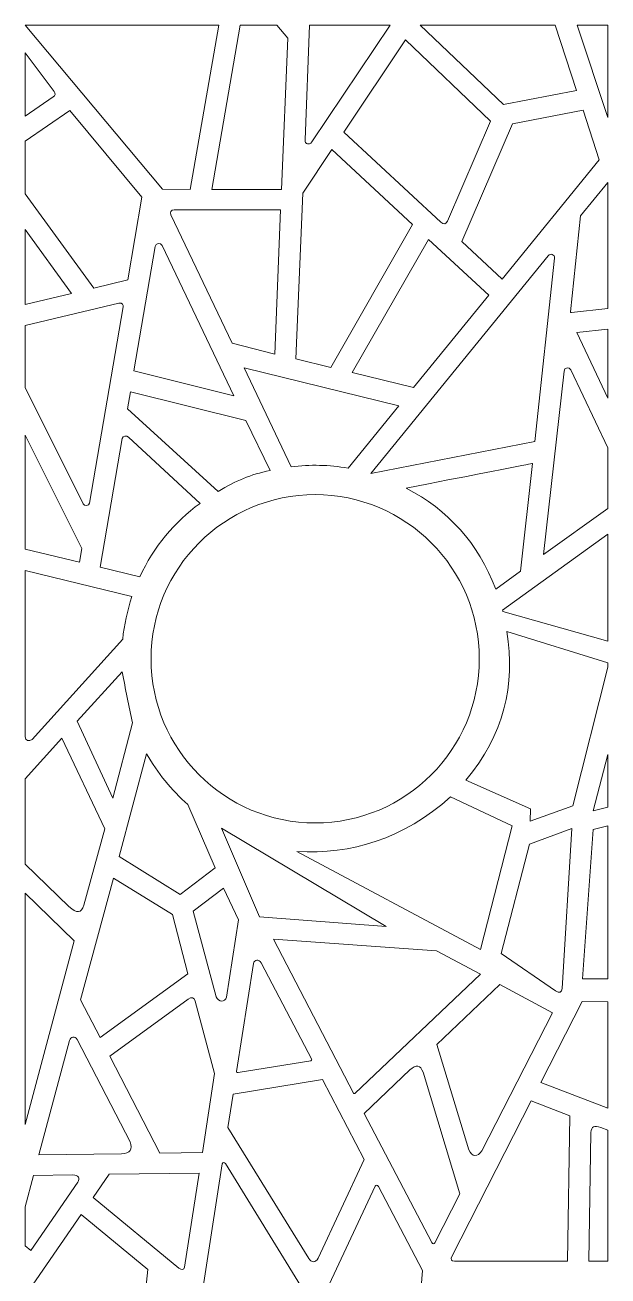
# Model space of a CAD drawing. Header units: centimetres. Extents: x -58 to 58, y -104 to 104.
# Drawn here: x -58.1 to -8.4, y -2.2 to 104.5 of the extents above; entities that cross this region are included whole.
import ezdxf

# ---------------------------------------------------------------- set-up
doc = ezdxf.new("R2010")
doc.units = ezdxf.units.CM
doc.header["$MEASUREMENT"] = 0
doc.layers.add('layer 1', color=7, linetype='Continuous')

msp = doc.modelspace()

# ---------------------------------------------------------------- linework, layer by layer
at = {"layer": 'layer 1', "color": 114, "lineweight": 9}
for points, knots in [([(-44.05049, 90.45933), (-44.05049, 90.45933), (-46.38602, 90.46411), (-46.38602, 90.46411), (-46.38602, 90.46411), (-46.38602, 90.46411), (-58.12154, 104.47479), (-58.12154, 104.47479), (-58.12154, 104.47479), (-58.12154, 104.47479), (-41.58466, 104.47477), (-41.58466, 104.47477), (-41.58466, 104.47477), (-41.58466, 104.47477), (-44.05049, 90.45933), (-44.05049, 90.45933)], [0, 0, 0, 0, 0.2, 0.2, 0.2, 0.2, 0.4, 0.4, 0.4, 0.4, 0.6, 0.6, 0.6, 0.6, 1, 1, 1, 1]), ([(-36.63494, 104.47476), (-36.63494, 104.47476), (-36.63494, 104.47476), (-39.78114, 104.47477), (-39.78114, 104.47477), (-39.78114, 104.47477), (-42.20226, 90.45555), (-42.20226, 90.45555), (-42.20226, 90.45555), (-42.20226, 90.45555), (-36.24875, 90.44341), (-36.24875, 90.44341), (-36.24875, 90.44341), (-36.24875, 90.44341), (-35.72053, 103.3637), (-35.72053, 103.3637), (-35.72053, 103.3637), (-35.72053, 103.3637), (-36.63494, 104.47476), (-36.63494, 104.47476)], [0, 0, 0, 0, 0.166666667, 0.166666667, 0.166666667, 0.166666667, 0.333333333, 0.333333333, 0.333333333, 0.333333333, 0.5, 0.5, 0.5, 0.5, 0.666666667, 0.666666667, 0.666666667, 0.666666667, 1, 1, 1, 1]), ([(-26.9688, 104.47477), (-26.9688, 104.47477), (-27.38824, 104.47477), (-33.8535, 104.47477), (-33.8535, 104.47477), (-33.8535, 104.47477), (-34.24323, 94.68025), (-34.24323, 94.68025), (-34.24323, 94.68025), (-34.26671, 94.28893), (-33.8631, 94.21618), (-33.67471, 94.49774), (-33.67471, 94.49774), (-33.67471, 94.49774), (-26.9688, 104.47477), (-26.9688, 104.47477)], [0, 0, 0, 0, 0.2, 0.2, 0.2, 0.2, 0.4, 0.4, 0.4, 0.4, 0.6, 0.6, 0.6, 0.6, 1, 1, 1, 1]), ([(-12.92232, 104.47475), (-12.92232, 104.47475), (-12.9951, 104.47475), (-24.41985, 104.47476), (-24.41985, 104.47476), (-24.41985, 104.47476), (-17.32423, 97.69034), (-17.32423, 97.69034), (-17.32423, 97.69034), (-17.32423, 97.69034), (-11.08322, 98.88527), (-11.08322, 98.88527), (-11.08322, 98.88527), (-11.08322, 98.88527), (-12.92232, 104.47475), (-12.92232, 104.47475)], [0, 0, 0, 0, 0.2, 0.2, 0.2, 0.2, 0.4, 0.4, 0.4, 0.4, 0.6, 0.6, 0.6, 0.6, 1, 1, 1, 1]), ([(-8.42154, 104.47477), (-8.42154, 104.47477), (-8.42153, 96.5998), (-8.42153, 96.5998), (-8.42153, 96.5998), (-8.42153, 96.5998), (-11.0186, 104.47475), (-11.0186, 104.47475), (-11.0186, 104.47475), (-8.42154, 104.47477), (-8.42154, 104.47477), (-8.42154, 104.47477)], [0, 0, 0, 0, 0.25, 0.25, 0.25, 0.25, 0.5, 0.5, 0.5, 0.5, 1, 1, 1, 1]), ([(-22.66961, 87.6654), (-22.66961, 87.6654), (-30.9404, 95.34467), (-30.9404, 95.34467), (-30.9404, 95.34467), (-30.9404, 95.34467), (-25.67244, 103.20541), (-25.67244, 103.20541), (-25.67244, 103.20541), (-25.67244, 103.20541), (-18.42591, 96.27661), (-18.42591, 96.27661), (-18.42591, 96.27661), (-18.42591, 96.27661), (-22.09764, 87.75467), (-22.09764, 87.75467), (-22.09764, 87.75467), (-22.2164, 87.48649), (-22.40704, 87.45673), (-22.66961, 87.6654)], [0, 0, 0, 0, 0.166666667, 0.166666667, 0.166666667, 0.166666667, 0.333333333, 0.333333333, 0.333333333, 0.333333333, 0.5, 0.5, 0.5, 0.5, 0.666666667, 0.666666667, 0.666666667, 0.666666667, 1, 1, 1, 1]), ([(-58.10443, 102.10529), (-58.10443, 102.10529), (-55.63584, 98.79987), (-55.63584, 98.79987), (-55.63584, 98.79987), (-55.50732, 98.6643), (-55.54195, 98.44453), (-55.70983, 98.35223), (-55.70983, 98.35223), (-55.70983, 98.35223), (-58.12154, 96.70799), (-58.12154, 96.70799), (-58.12154, 96.70799), (-58.12154, 96.70799), (-58.10443, 102.10529), (-58.10443, 102.10529)], [0, 0, 0, 0, 0.2, 0.2, 0.2, 0.2, 0.4, 0.4, 0.4, 0.4, 0.6, 0.6, 0.6, 0.6, 1, 1, 1, 1]), ([(-58.12155, 94.5652), (-58.12155, 94.5652), (-54.28927, 97.17792), (-54.28927, 97.17792), (-54.28927, 97.17792), (-54.28927, 97.17792), (-48.15184, 89.78532), (-48.15184, 89.78532), (-48.15184, 89.78532), (-48.15184, 89.78532), (-49.35918, 82.72801), (-49.35918, 82.72801), (-49.35918, 82.72801), (-49.35918, 82.72801), (-52.25337, 82.03744), (-52.25337, 82.03744), (-52.25337, 82.03744), (-52.25337, 82.03744), (-58.12154, 90.08396), (-58.12154, 90.08396), (-58.12154, 90.08396), (-58.12154, 90.08396), (-58.12155, 94.5652), (-58.12155, 94.5652)], [0, 0, 0, 0, 0.142857143, 0.142857143, 0.142857143, 0.142857143, 0.285714286, 0.285714286, 0.285714286, 0.285714286, 0.428571429, 0.428571429, 0.428571429, 0.428571429, 0.571428571, 0.571428571, 0.571428571, 0.571428571, 0.714285714, 0.714285714, 0.714285714, 0.714285714, 1, 1, 1, 1]), ([(-20.87935, 86.00318), (-20.87935, 86.00318), (-17.43961, 82.80946), (-17.43961, 82.80946), (-17.43961, 82.80946), (-17.43961, 82.80946), (-9.1451, 92.9878), (-9.1451, 92.9878), (-9.1451, 92.9878), (-9.1451, 92.9878), (-10.53305, 97.21115), (-10.53305, 97.21115), (-10.53305, 97.21115), (-10.53305, 97.21115), (-16.54638, 96.05983), (-16.54638, 96.05983), (-16.54638, 96.05983), (-16.54638, 96.05983), (-20.87935, 86.00318), (-20.87935, 86.00318)], [0, 0, 0, 0, 0.166666667, 0.166666667, 0.166666667, 0.166666667, 0.333333333, 0.333333333, 0.333333333, 0.333333333, 0.5, 0.5, 0.5, 0.5, 0.666666667, 0.666666667, 0.666666667, 0.666666667, 1, 1, 1, 1]), ([(-35.03569, 76.00502), (-35.03569, 76.00502), (-34.4364, 90.12802), (-34.4364, 90.12802), (-34.4364, 90.12802), (-34.4364, 90.12802), (-31.94494, 93.84576), (-31.94494, 93.84576), (-31.94494, 93.84576), (-31.94494, 93.84576), (-25.06299, 87.45597), (-25.06299, 87.45597), (-25.06299, 87.45597), (-25.06299, 87.45597), (-32.05015, 75.27428), (-32.05015, 75.27428), (-32.05015, 75.27428), (-32.05015, 75.27428), (-35.03569, 76.00502), (-35.03569, 76.00502)], [0, 0, 0, 0, 0.166666667, 0.166666667, 0.166666667, 0.166666667, 0.333333333, 0.333333333, 0.333333333, 0.333333333, 0.5, 0.5, 0.5, 0.5, 0.666666667, 0.666666667, 0.666666667, 0.666666667, 1, 1, 1, 1]), ([(-8.42154, 80.28815), (-8.42154, 80.28815), (-11.51906, 79.95581), (-11.51906, 79.95581), (-11.51906, 79.95581), (-11.59018, 79.95015), (-11.61167, 79.96726), (-11.60947, 80.02133), (-11.60947, 80.02133), (-11.60947, 80.02133), (-10.73887, 88.19384), (-10.73887, 88.19384), (-10.73887, 88.19384), (-10.73887, 88.19384), (-8.42153, 91.03749), (-8.42153, 91.03749), (-8.42153, 91.03749), (-8.42153, 91.03749), (-8.42154, 80.28815), (-8.42154, 80.28815)], [0, 0, 0, 0, 0.166666667, 0.166666667, 0.166666667, 0.166666667, 0.333333333, 0.333333333, 0.333333333, 0.333333333, 0.5, 0.5, 0.5, 0.5, 0.666666667, 0.666666667, 0.666666667, 0.666666667, 1, 1, 1, 1]), ([(-40.44358, 77.32865), (-40.44358, 77.32865), (-45.69143, 88.29765), (-45.69143, 88.29765), (-45.69143, 88.29765), (-45.78949, 88.48689), (-45.64412, 88.72245), (-45.41253, 88.71712), (-45.41253, 88.71712), (-45.41253, 88.71712), (-36.32277, 88.69865), (-36.32277, 88.69865), (-36.32277, 88.69865), (-36.32277, 88.69865), (-36.81985, 76.4093), (-36.81985, 76.4093), (-36.81985, 76.4093), (-36.81985, 76.4093), (-40.44358, 77.32865), (-40.44358, 77.32865)], [0, 0, 0, 0, 0.166666667, 0.166666667, 0.166666667, 0.166666667, 0.333333333, 0.333333333, 0.333333333, 0.333333333, 0.5, 0.5, 0.5, 0.5, 0.666666667, 0.666666667, 0.666666667, 0.666666667, 1, 1, 1, 1]), ([(-58.12154, 87.03422), (-58.12154, 87.03422), (-54.14782, 81.58542), (-54.14782, 81.58542), (-54.14782, 81.58542), (-54.14782, 81.58542), (-58.12154, 80.63726), (-58.12154, 80.63726), (-58.12154, 80.63726), (-58.12154, 80.63726), (-58.12154, 87.03422), (-58.12154, 87.03422)], [0, 0, 0, 0, 0.25, 0.25, 0.25, 0.25, 0.5, 0.5, 0.5, 0.5, 1, 1, 1, 1]), ([(-40.31017, 72.85503), (-40.31017, 72.85503), (-48.83739, 74.97326), (-48.83739, 74.97326), (-48.83739, 74.97326), (-48.83739, 74.97326), (-47.02346, 85.57618), (-47.02346, 85.57618), (-47.02346, 85.57618), (-47.00703, 85.88597), (-46.5565, 85.95094), (-46.43783, 85.67011), (-46.43783, 85.67011), (-46.43783, 85.67011), (-40.31017, 72.85503), (-40.31017, 72.85503)], [0, 0, 0, 0, 0.2, 0.2, 0.2, 0.2, 0.4, 0.4, 0.4, 0.4, 0.6, 0.6, 0.6, 0.6, 1, 1, 1, 1]), ([(-30.2323, 74.82934), (-30.2323, 74.82934), (-23.70568, 86.19568), (-23.70568, 86.19568), (-23.70568, 86.19568), (-23.70568, 86.19568), (-18.56774, 81.42512), (-18.56774, 81.42512), (-18.56774, 81.42512), (-18.56774, 81.42512), (-24.98942, 73.5461), (-24.98942, 73.5461), (-24.98942, 73.5461), (-24.98942, 73.5461), (-30.2323, 74.82934), (-30.2323, 74.82934)], [0, 0, 0, 0, 0.2, 0.2, 0.2, 0.2, 0.4, 0.4, 0.4, 0.4, 0.6, 0.6, 0.6, 0.6, 1, 1, 1, 1]), ([(-28.6305, 66.22202), (-28.6305, 66.22202), (-13.50964, 84.79386), (-13.50964, 84.79386), (-13.50964, 84.79386), (-13.33468, 85.04386), (-12.91371, 84.89384), (-12.95728, 84.58218), (-12.95728, 84.58218), (-12.95728, 84.58218), (-14.62903, 68.95294), (-14.62903, 68.95294), (-14.62903, 68.95294), (-14.62903, 68.95294), (-28.6305, 66.22202), (-28.6305, 66.22202)], [0, 0, 0, 0, 0.2, 0.2, 0.2, 0.2, 0.4, 0.4, 0.4, 0.4, 0.6, 0.6, 0.6, 0.6, 1, 1, 1, 1]), ([(-58.12154, 78.83826), (-58.12154, 78.83826), (-50.11054, 80.75037), (-50.11054, 80.75037), (-50.11054, 80.75037), (-49.78001, 80.80782), (-49.73263, 80.60136), (-49.7541, 80.42939), (-49.7541, 80.42939), (-49.7541, 80.42939), (-52.61468, 63.69904), (-52.61468, 63.69904), (-52.61468, 63.69904), (-52.69111, 63.44877), (-53.05233, 63.4183), (-53.17646, 63.64662), (-53.17646, 63.64662), (-53.17646, 63.64662), (-58.12154, 73.5556), (-58.12154, 73.5556), (-58.12154, 73.5556), (-58.12154, 73.5556), (-58.12154, 78.83826), (-58.12154, 78.83826)], [0, 0, 0, 0, 0.142857143, 0.142857143, 0.142857143, 0.142857143, 0.285714286, 0.285714286, 0.285714286, 0.285714286, 0.428571429, 0.428571429, 0.428571429, 0.428571429, 0.571428571, 0.571428571, 0.571428571, 0.571428571, 0.714285714, 0.714285714, 0.714285714, 0.714285714, 1, 1, 1, 1]), ([(-8.42153, 72.64796), (-8.42153, 72.64796), (-11.07193, 78.24804), (-11.07193, 78.24804), (-11.07193, 78.24804), (-11.07193, 78.24804), (-8.42154, 78.53241), (-8.42154, 78.53241), (-8.42154, 78.53241), (-8.42154, 78.53241), (-8.42153, 72.64796), (-8.42153, 72.64796)], [0, 0, 0, 0, 0.25, 0.25, 0.25, 0.25, 0.5, 0.5, 0.5, 0.5, 1, 1, 1, 1]), ([(-30.57558, 66.68414), (-30.57558, 66.68414), (-26.24616, 72.00084), (-26.24616, 72.00084), (-26.24616, 72.00084), (-26.24616, 72.00084), (-39.44367, 75.23106), (-39.44367, 75.23106), (-39.44367, 75.23106), (-39.44367, 75.23106), (-35.42234, 66.79522), (-35.42234, 66.79522), (-35.42234, 66.79522), (-33.82047, 67.00191), (-32.16663, 66.95625), (-30.57558, 66.68414)], [0, 0, 0, 0, 0.2, 0.2, 0.2, 0.2, 0.4, 0.4, 0.4, 0.4, 0.6, 0.6, 0.6, 0.6, 1, 1, 1, 1]), ([(-8.42153, 63.24918), (-8.42153, 63.24918), (-8.42154, 68.41706), (-8.42154, 68.41706), (-8.42154, 68.41706), (-8.42154, 68.41706), (-11.56393, 75.05661), (-11.56393, 75.05661), (-11.56393, 75.05661), (-11.68507, 75.33956), (-12.14088, 75.26775), (-12.14933, 74.95413), (-12.14933, 74.95413), (-12.14933, 74.95413), (-13.90324, 59.31715), (-13.90324, 59.31715), (-13.90324, 59.31715), (-13.90324, 59.31715), (-8.42153, 63.24918), (-8.42153, 63.24918)], [0, 0, 0, 0, 0.166666667, 0.166666667, 0.166666667, 0.166666667, 0.333333333, 0.333333333, 0.333333333, 0.333333333, 0.5, 0.5, 0.5, 0.5, 0.666666667, 0.666666667, 0.666666667, 0.666666667, 1, 1, 1, 1]), ([(-37.21287, 66.4786), (-37.21287, 66.4786), (-39.29114, 70.74749), (-39.29114, 70.74749), (-39.29114, 70.74749), (-39.29114, 70.74749), (-49.12016, 73.1891), (-49.12016, 73.1891), (-49.12016, 73.1891), (-49.12016, 73.1891), (-49.38186, 71.75136), (-49.38186, 71.75136), (-49.38186, 71.75136), (-49.38186, 71.75136), (-41.64962, 64.69913), (-41.64962, 64.69913), (-41.64962, 64.69913), (-40.10763, 65.61887), (-38.9241, 66.13131), (-37.21287, 66.4786)], [0, 0, 0, 0, 0.166666667, 0.166666667, 0.166666667, 0.166666667, 0.333333333, 0.333333333, 0.333333333, 0.333333333, 0.5, 0.5, 0.5, 0.5, 0.666666667, 0.666666667, 0.666666667, 0.666666667, 1, 1, 1, 1]), ([(-58.12154, 69.50208), (-58.12154, 69.50208), (-58.12154, 59.76339), (-58.12154, 59.76339), (-58.12154, 59.76339), (-58.12154, 59.76339), (-53.46617, 58.66542), (-53.46617, 58.66542), (-53.46617, 58.66542), (-53.46617, 58.66542), (-53.26522, 59.83393), (-53.26522, 59.83393), (-53.26522, 59.83393), (-53.26522, 59.83393), (-58.12154, 69.50208), (-58.12154, 69.50208)], [0, 0, 0, 0, 0.2, 0.2, 0.2, 0.2, 0.4, 0.4, 0.4, 0.4, 0.6, 0.6, 0.6, 0.6, 1, 1, 1, 1]), ([(-51.71381, 58.23651), (-51.71381, 58.23651), (-49.82292, 69.21271), (-49.82292, 69.21271), (-49.82292, 69.21271), (-49.75843, 69.42961), (-49.46341, 69.49025), (-49.30774, 69.3289), (-49.30774, 69.3289), (-49.30774, 69.3289), (-43.19854, 63.67907), (-43.19854, 63.67907), (-43.19854, 63.67907), (-45.38131, 62.04819), (-47.15405, 60.01901), (-48.32757, 57.4077), (-48.32757, 57.4077), (-48.32757, 57.4077), (-51.71381, 58.23651), (-51.71381, 58.23651)], [0, 0, 0, 0, 0.166666667, 0.166666667, 0.166666667, 0.166666667, 0.333333333, 0.333333333, 0.333333333, 0.333333333, 0.5, 0.5, 0.5, 0.5, 0.666666667, 0.666666667, 0.666666667, 0.666666667, 1, 1, 1, 1]), ([(-25.60375, 64.97871), (-14.8402, 67.07807), (-14.8402, 67.07807), (-14.8402, 67.07807), (-14.8402, 67.07807), (-14.8402, 67.07807), (-15.8748, 57.89246), (-15.8748, 57.89246), (-15.8748, 57.89246), (-15.8748, 57.89246), (-17.98155, 56.37009), (-17.98155, 56.37009), (-17.98155, 56.37009), (-19.45934, 60.29925), (-22.06449, 63.10457), (-25.60375, 64.97871)], [0, 0, 0, 0, 0.2, 0.2, 0.2, 0.2, 0.4, 0.4, 0.4, 0.4, 0.6, 0.6, 0.6, 0.6, 1, 1, 1, 1]), ([(-47.37605, 50.42092), (-47.37605, 58.15161), (-41.10673, 64.42092), (-33.37605, 64.42092), (-33.37605, 64.42092), (-25.64537, 64.42092), (-19.37605, 58.15161), (-19.37605, 50.42092), (-19.37605, 50.42092), (-19.37605, 42.69024), (-25.64537, 36.42092), (-33.37605, 36.42092), (-33.37605, 36.42092), (-41.10673, 36.42092), (-47.37605, 42.69024), (-47.37605, 50.42092)], [0, 0, 0, 0, 0.2, 0.2, 0.2, 0.2, 0.4, 0.4, 0.4, 0.4, 0.6, 0.6, 0.6, 0.6, 1, 1, 1, 1]), ([(-8.42153, 51.91911), (-8.42153, 51.91911), (-17.36982, 54.44236), (-17.36982, 54.44236), (-17.36982, 54.44236), (-17.38035, 54.48439), (-17.39104, 54.52637), (-17.40189, 54.56827), (-17.40189, 54.56827), (-17.40189, 54.56827), (-8.42153, 61.06104), (-8.42153, 61.06104), (-8.42153, 61.06104), (-8.42153, 61.06104), (-8.42153, 51.91911), (-8.42153, 51.91911)], [0, 0, 0, 0, 0.2, 0.2, 0.2, 0.2, 0.4, 0.4, 0.4, 0.4, 0.6, 0.6, 0.6, 0.6, 1, 1, 1, 1]), ([(-49.79342, 52.08217), (-49.67205, 53.32102), (-49.39696, 54.53162), (-49.00607, 55.7209), (-49.00607, 55.7209), (-49.00607, 55.7209), (-58.11682, 57.93913), (-58.11682, 57.93913), (-58.11682, 57.93913), (-58.11682, 57.93913), (-58.12154, 43.75551), (-58.12154, 43.75551), (-58.12154, 43.75551), (-58.09667, 43.4524), (-57.75863, 43.32249), (-57.5123, 43.54142), (-57.5123, 43.54142), (-57.5123, 43.54142), (-49.79342, 52.08217), (-49.79342, 52.08217)], [0, 0, 0, 0, 0.166666667, 0.166666667, 0.166666667, 0.166666667, 0.333333333, 0.333333333, 0.333333333, 0.333333333, 0.5, 0.5, 0.5, 0.5, 0.666666667, 0.666666667, 0.666666667, 0.666666667, 1, 1, 1, 1]), ([(-17.03805, 52.74158), (-16.29237, 48.18176), (-17.2694, 43.92258), (-20.53299, 40.06242), (-20.53299, 40.06242), (-20.53299, 40.06242), (-15.01206, 37.62274), (-15.01206, 37.62274), (-15.01206, 37.62274), (-15.01206, 37.62274), (-15.03282, 36.58546), (-15.03282, 36.58546), (-15.03282, 36.58546), (-15.03282, 36.58546), (-11.40042, 37.88374), (-11.40042, 37.88374), (-11.40042, 37.88374), (-11.40042, 37.88374), (-8.42154, 49.70262), (-8.42154, 49.70262), (-8.42154, 49.70262), (-8.42154, 49.70262), (-8.42152, 50.07822), (-8.42152, 50.07822), (-8.42152, 50.07822), (-8.42152, 50.07822), (-17.03805, 52.74158), (-17.03805, 52.74158)], [0, 0, 0, 0, 0.125, 0.125, 0.125, 0.125, 0.25, 0.25, 0.25, 0.25, 0.375, 0.375, 0.375, 0.375, 0.5, 0.5, 0.5, 0.5, 0.625, 0.625, 0.625, 0.625, 0.75, 0.75, 0.75, 0.75, 1, 1, 1, 1]), ([(-49.83843, 49.29808), (-49.83843, 49.29808), (-53.68217, 45.09522), (-53.68217, 45.09522), (-53.68217, 45.09522), (-53.68217, 45.09522), (-50.62926, 38.53515), (-50.62926, 38.53515), (-50.62926, 38.53515), (-50.62926, 38.53515), (-48.94555, 44.94575), (-48.94555, 44.94575), (-48.94555, 44.94575), (-49.27022, 46.4068), (-49.5448, 47.82988), (-49.83843, 49.29808)], [0, 0, 0, 0, 0.2, 0.2, 0.2, 0.2, 0.4, 0.4, 0.4, 0.4, 0.6, 0.6, 0.6, 0.6, 1, 1, 1, 1]), ([(-58.12154, 40.18311), (-58.12154, 40.18311), (-58.12154, 32.91303), (-58.12154, 32.91303), (-58.12154, 32.91303), (-58.12154, 32.91303), (-54.37292, 29.28534), (-54.37292, 29.28534), (-54.37292, 29.28534), (-53.72802, 28.66803), (-53.30447, 28.71058), (-53.1023, 29.41304), (-53.1023, 29.41304), (-53.1023, 29.41304), (-51.31892, 35.90933), (-51.31892, 35.90933), (-51.31892, 35.90933), (-51.31892, 35.90933), (-54.98272, 43.65621), (-54.98272, 43.65621), (-54.98272, 43.65621), (-54.98272, 43.65621), (-58.12154, 40.18311), (-58.12154, 40.18311)], [0, 0, 0, 0, 0.142857143, 0.142857143, 0.142857143, 0.142857143, 0.285714286, 0.285714286, 0.285714286, 0.285714286, 0.428571429, 0.428571429, 0.428571429, 0.428571429, 0.571428571, 0.571428571, 0.571428571, 0.571428571, 0.714285714, 0.714285714, 0.714285714, 0.714285714, 1, 1, 1, 1]), ([(-47.75027, 42.31491), (-47.75027, 42.31491), (-50.10434, 33.54481), (-50.10434, 33.54481), (-50.10434, 33.54481), (-50.10434, 33.54481), (-44.8843, 30.31419), (-44.8843, 30.31419), (-44.8843, 30.31419), (-44.8843, 30.31419), (-41.89157, 32.59092), (-41.89157, 32.59092), (-41.89157, 32.59092), (-41.89157, 32.59092), (-44.22268, 37.98785), (-44.22268, 37.98785), (-44.22268, 37.98785), (-45.62909, 39.21587), (-46.82534, 40.6786), (-47.75027, 42.31491)], [0, 0, 0, 0, 0.166666667, 0.166666667, 0.166666667, 0.166666667, 0.333333333, 0.333333333, 0.333333333, 0.333333333, 0.5, 0.5, 0.5, 0.5, 0.666666667, 0.666666667, 0.666666667, 0.666666667, 1, 1, 1, 1]), ([(-8.40442, 37.77124), (-8.40442, 37.77124), (-9.66736, 37.45802), (-9.66736, 37.45802), (-9.66736, 37.45802), (-9.66736, 37.45802), (-8.42154, 42.25759), (-8.42154, 42.25759), (-8.42154, 42.25759), (-8.42154, 42.25759), (-8.40442, 37.77124), (-8.40442, 37.77124)], [0, 0, 0, 0, 0.25, 0.25, 0.25, 0.25, 0.5, 0.5, 0.5, 0.5, 1, 1, 1, 1]), ([(-21.82092, 38.64374), (-21.82092, 38.64374), (-16.56357, 36.16085), (-16.56357, 36.16085), (-16.56357, 36.16085), (-16.56357, 36.16085), (-19.27257, 25.62077), (-19.27257, 25.62077), (-19.27257, 25.62077), (-19.27257, 25.62077), (-34.93095, 33.99326), (-34.93095, 33.99326), (-34.93095, 33.99326), (-30.29355, 33.71606), (-25.88789, 35.02257), (-21.82092, 38.64374)], [0, 0, 0, 0, 0.2, 0.2, 0.2, 0.2, 0.4, 0.4, 0.4, 0.4, 0.6, 0.6, 0.6, 0.6, 1, 1, 1, 1]), ([(-41.37167, 35.98487), (-41.37167, 35.98487), (-38.11463, 28.40164), (-38.11463, 28.40164), (-38.11463, 28.40164), (-38.11463, 28.40164), (-27.33352, 27.58744), (-27.33352, 27.58744), (-27.33352, 27.58744), (-27.33352, 27.58744), (-41.37167, 35.98487), (-41.37167, 35.98487)], [0, 0, 0, 0, 0.25, 0.25, 0.25, 0.25, 0.5, 0.5, 0.5, 0.5, 1, 1, 1, 1]), ([(-11.48007, 35.94398), (-11.48007, 35.94398), (-12.30493, 22.28895), (-12.30493, 22.28895), (-12.30493, 22.28895), (-12.34086, 21.97153), (-12.5373, 21.90417), (-12.89424, 22.08684), (-12.89424, 22.08684), (-12.89424, 22.08684), (-17.50152, 25.28257), (-17.50152, 25.28257), (-17.50152, 25.28257), (-17.50152, 25.28257), (-15.10331, 34.61352), (-15.10331, 34.61352), (-15.10331, 34.61352), (-15.10331, 34.61352), (-11.48007, 35.94398), (-11.48007, 35.94398)], [0, 0, 0, 0, 0.166666667, 0.166666667, 0.166666667, 0.166666667, 0.333333333, 0.333333333, 0.333333333, 0.333333333, 0.5, 0.5, 0.5, 0.5, 0.666666667, 0.666666667, 0.666666667, 0.666666667, 1, 1, 1, 1]), ([(-8.42154, 23.12965), (-8.42154, 23.12965), (-10.56791, 23.12261), (-10.56791, 23.12261), (-10.56791, 23.12261), (-10.56791, 23.12261), (-9.67261, 35.86762), (-9.67261, 35.86762), (-9.67261, 35.86762), (-9.67261, 35.86762), (-8.42154, 36.17544), (-8.42154, 36.17544), (-8.42154, 36.17544), (-8.42154, 36.17544), (-8.42154, 23.12965), (-8.42154, 23.12965)], [0, 0, 0, 0, 0.2, 0.2, 0.2, 0.2, 0.4, 0.4, 0.4, 0.4, 0.6, 0.6, 0.6, 0.6, 1, 1, 1, 1]), ([(-45.54485, 28.62318), (-45.54485, 28.62318), (-44.22215, 23.55512), (-44.22215, 23.55512), (-44.22215, 23.55512), (-44.22215, 23.55512), (-51.71874, 18.11425), (-51.71874, 18.11425), (-51.71874, 18.11425), (-51.71874, 18.11425), (-53.38336, 21.3438), (-53.38336, 21.3438), (-53.38336, 21.3438), (-53.38336, 21.3438), (-50.56204, 31.71299), (-50.56204, 31.71299), (-50.56204, 31.71299), (-50.56204, 31.71299), (-45.54485, 28.62318), (-45.54485, 28.62318)], [0, 0, 0, 0, 0.166666667, 0.166666667, 0.166666667, 0.166666667, 0.333333333, 0.333333333, 0.333333333, 0.333333333, 0.5, 0.5, 0.5, 0.5, 0.666666667, 0.666666667, 0.666666667, 0.666666667, 1, 1, 1, 1]), ([(-58.12154, 30.43095), (-58.12154, 30.43095), (-53.91991, 26.36488), (-53.91991, 26.36488), (-53.91991, 26.36488), (-53.91991, 26.36488), (-58.12155, 10.69946), (-58.12155, 10.69946), (-58.12155, 10.69946), (-58.12155, 10.69946), (-58.12154, 30.43095), (-58.12154, 30.43095)], [0, 0, 0, 0, 0.25, 0.25, 0.25, 0.25, 0.5, 0.5, 0.5, 0.5, 1, 1, 1, 1]), ([(-41.20164, 30.85253), (-41.20164, 30.85253), (-39.90755, 28.16463), (-39.90755, 28.16463), (-39.90755, 28.16463), (-39.90755, 28.16463), (-40.93537, 21.56084), (-40.93537, 21.56084), (-40.93537, 21.56084), (-41.06416, 21.09645), (-41.62378, 21.13173), (-41.81304, 21.58151), (-41.81304, 21.58151), (-41.81304, 21.58151), (-43.79413, 28.88226), (-43.79413, 28.88226), (-43.79413, 28.88226), (-43.79413, 28.88226), (-41.20164, 30.85253), (-41.20164, 30.85253)], [0, 0, 0, 0, 0.166666667, 0.166666667, 0.166666667, 0.166666667, 0.333333333, 0.333333333, 0.333333333, 0.333333333, 0.5, 0.5, 0.5, 0.5, 0.666666667, 0.666666667, 0.666666667, 0.666666667, 1, 1, 1, 1]), ([(-23.02712, 25.50565), (-23.02712, 25.50565), (-19.26539, 23.53084), (-19.26539, 23.53084), (-19.26539, 23.53084), (-19.26539, 23.53084), (-30.0046, 13.35333), (-30.0046, 13.35333), (-30.0046, 13.35333), (-30.04949, 13.32607), (-30.08544, 13.33097), (-30.11245, 13.36804), (-30.11245, 13.36804), (-30.11245, 13.36804), (-36.94132, 26.50823), (-36.94132, 26.50823), (-36.94132, 26.50823), (-36.94132, 26.50823), (-23.02712, 25.50565), (-23.02712, 25.50565)], [0, 0, 0, 0, 0.166666667, 0.166666667, 0.166666667, 0.166666667, 0.333333333, 0.333333333, 0.333333333, 0.333333333, 0.5, 0.5, 0.5, 0.5, 0.666666667, 0.666666667, 0.666666667, 0.666666667, 1, 1, 1, 1]), ([(-38.64454, 24.42974), (-38.64454, 24.42974), (-40.07682, 15.22713), (-40.07682, 15.22713), (-40.07682, 15.22713), (-40.08173, 15.14384), (-40.0349, 15.10988), (-39.93631, 15.1253), (-39.93631, 15.1253), (-39.93631, 15.1253), (-33.74367, 16.1352), (-33.74367, 16.1352), (-33.74367, 16.1352), (-33.68304, 16.1553), (-33.65631, 16.19359), (-33.66346, 16.25009), (-33.66346, 16.25009), (-33.66346, 16.25009), (-37.98584, 24.49769), (-37.98584, 24.49769), (-37.98584, 24.49769), (-38.19695, 24.81438), (-38.54919, 24.77359), (-38.64454, 24.42974)], [0, 0, 0, 0, 0.142857143, 0.142857143, 0.142857143, 0.142857143, 0.285714286, 0.285714286, 0.285714286, 0.285714286, 0.428571429, 0.428571429, 0.428571429, 0.428571429, 0.571428571, 0.571428571, 0.571428571, 0.571428571, 0.714285714, 0.714285714, 0.714285714, 0.714285714, 1, 1, 1, 1]), ([(-20.2695, 8.54527), (-20.2695, 8.54527), (-23.00202, 17.53349), (-23.00202, 17.53349), (-23.00202, 17.53349), (-23.00202, 17.53349), (-17.6159, 22.6379), (-17.6159, 22.6379), (-17.6159, 22.6379), (-17.6159, 22.6379), (-13.13785, 20.21375), (-13.13785, 20.21375), (-13.13785, 20.21375), (-13.13785, 20.21375), (-19.15604, 8.44975), (-19.15604, 8.44975), (-19.15604, 8.44975), (-19.50716, 7.90907), (-20.03428, 7.91607), (-20.2695, 8.54527)], [0, 0, 0, 0, 0.166666667, 0.166666667, 0.166666667, 0.166666667, 0.333333333, 0.333333333, 0.333333333, 0.333333333, 0.5, 0.5, 0.5, 0.5, 0.666666667, 0.666666667, 0.666666667, 0.666666667, 1, 1, 1, 1]), ([(-44.2025, 21.37911), (-44.2025, 21.37911), (-50.89717, 16.5203), (-50.89717, 16.5203), (-50.89717, 16.5203), (-50.89717, 16.5203), (-46.63629, 8.25373), (-46.63629, 8.25373), (-46.63629, 8.25373), (-46.63629, 8.25373), (-42.99879, 8.30292), (-42.99879, 8.30292), (-42.99879, 8.30292), (-42.99879, 8.30292), (-41.95025, 15.04008), (-41.95025, 15.04008), (-41.95025, 15.04008), (-41.95025, 15.04008), (-43.59938, 21.22091), (-43.59938, 21.22091), (-43.59938, 21.22091), (-43.68346, 21.55063), (-43.91983, 21.59964), (-44.2025, 21.37911)], [0, 0, 0, 0, 0.142857143, 0.142857143, 0.142857143, 0.142857143, 0.285714286, 0.285714286, 0.285714286, 0.285714286, 0.428571429, 0.428571429, 0.428571429, 0.428571429, 0.571428571, 0.571428571, 0.571428571, 0.571428571, 0.714285714, 0.714285714, 0.714285714, 0.714285714, 1, 1, 1, 1]), ([(-8.42153, 12.09437), (-8.42153, 12.09437), (-14.14274, 14.27756), (-14.14274, 14.27756), (-14.14274, 14.27756), (-14.14274, 14.27756), (-10.61404, 21.17794), (-10.61404, 21.17794), (-10.61404, 21.17794), (-10.61404, 21.17794), (-8.42154, 21.15416), (-8.42154, 21.15416), (-8.42154, 21.15416), (-8.42154, 21.15416), (-8.42153, 12.09437), (-8.42153, 12.09437)], [0, 0, 0, 0, 0.2, 0.2, 0.2, 0.2, 0.4, 0.4, 0.4, 0.4, 0.6, 0.6, 0.6, 0.6, 1, 1, 1, 1]), ([(-49.1673, 9.21835), (-48.89548, 8.56019), (-49.15765, 8.22392), (-49.90176, 8.20958), (-49.90176, 8.20958), (-49.90176, 8.20958), (-56.93159, 8.11452), (-56.93159, 8.11452), (-56.93159, 8.11452), (-56.93159, 8.11452), (-54.32014, 17.85103), (-54.32014, 17.85103), (-54.32014, 17.85103), (-54.20764, 18.21135), (-53.87928, 18.25508), (-53.66982, 17.9538), (-53.66982, 17.9538), (-53.66982, 17.9538), (-49.1673, 9.21835), (-49.1673, 9.21835)], [0, 0, 0, 0, 0.166666667, 0.166666667, 0.166666667, 0.166666667, 0.333333333, 0.333333333, 0.333333333, 0.333333333, 0.5, 0.5, 0.5, 0.5, 0.666666667, 0.666666667, 0.666666667, 0.666666667, 1, 1, 1, 1]), ([(-24.17713, 15.15095), (-24.17713, 15.15095), (-21.02583, 4.7888), (-21.02583, 4.7888), (-21.02583, 4.7888), (-21.02583, 4.7888), (-23.1596, 0.61627), (-23.1596, 0.61627), (-23.1596, 0.61627), (-23.25902, 0.47355), (-23.35248, 0.48019), (-23.43999, 0.63616), (-23.43999, 0.63616), (-23.43999, 0.63616), (-29.21143, 11.64883), (-29.21143, 11.64883), (-29.21143, 11.64883), (-29.21143, 11.64883), (-25.30336, 15.3525), (-25.30336, 15.3525), (-25.30336, 15.3525), (-24.7717, 15.85776), (-24.3963, 15.79057), (-24.17713, 15.15095)], [0, 0, 0, 0, 0.142857143, 0.142857143, 0.142857143, 0.142857143, 0.285714286, 0.285714286, 0.285714286, 0.285714286, 0.428571429, 0.428571429, 0.428571429, 0.428571429, 0.571428571, 0.571428571, 0.571428571, 0.571428571, 0.714285714, 0.714285714, 0.714285714, 0.714285714, 1, 1, 1, 1]), ([(-33.92185, -0.73442), (-33.92185, -0.73442), (-40.8195, 10.45533), (-40.8195, 10.45533), (-40.8195, 10.45533), (-40.8195, 10.45533), (-40.37938, 13.28307), (-40.37938, 13.28307), (-40.37938, 13.28307), (-40.37938, 13.28307), (-32.75969, 14.52563), (-32.75969, 14.52563), (-32.75969, 14.52563), (-32.75969, 14.52563), (-29.18615, 7.70689), (-29.18615, 7.70689), (-29.18615, 7.70689), (-29.18615, 7.70689), (-33.12377, -0.70076), (-33.12377, -0.70076), (-33.12377, -0.70076), (-33.33975, -1.13111), (-33.69995, -1.07395), (-33.92185, -0.73442)], [0, 0, 0, 0, 0.142857143, 0.142857143, 0.142857143, 0.142857143, 0.285714286, 0.285714286, 0.285714286, 0.285714286, 0.428571429, 0.428571429, 0.428571429, 0.428571429, 0.571428571, 0.571428571, 0.571428571, 0.571428571, 0.714285714, 0.714285714, 0.714285714, 0.714285714, 1, 1, 1, 1]), ([(-21.70547, -0.51136), (-21.70547, -0.51136), (-14.94654, 12.70573), (-14.94654, 12.70573), (-14.94654, 12.70573), (-14.94654, 12.70573), (-11.65835, 11.45095), (-11.65835, 11.45095), (-11.65835, 11.45095), (-11.65835, 11.45095), (-11.85447, -0.96754), (-11.85447, -0.96754), (-11.85447, -0.96754), (-11.85447, -0.96754), (-21.4796, -0.96754), (-21.4796, -0.96754), (-21.4796, -0.96754), (-21.77718, -0.97289), (-21.85245, -0.82082), (-21.70547, -0.51136)], [0, 0, 0, 0, 0.166666667, 0.166666667, 0.166666667, 0.166666667, 0.333333333, 0.333333333, 0.333333333, 0.333333333, 0.5, 0.5, 0.5, 0.5, 0.666666667, 0.666666667, 0.666666667, 0.666666667, 1, 1, 1, 1]), ([(-8.42152, -0.96754), (-8.42152, -0.96754), (-10.03015, -0.96754), (-10.03015, -0.96754), (-10.03015, -0.96754), (-10.03015, -0.96754), (-9.8567, 10.01663), (-9.8567, 10.01663), (-9.8567, 10.01663), (-9.83446, 10.52062), (-9.55425, 10.66262), (-9.0161, 10.44265), (-9.0161, 10.44265), (-9.0161, 10.44265), (-8.42152, 10.21577), (-8.42152, 10.21577), (-8.42152, 10.21577), (-8.42152, 10.21577), (-8.42152, -0.96754), (-8.42152, -0.96754)], [0, 0, 0, 0, 0.166666667, 0.166666667, 0.166666667, 0.166666667, 0.333333333, 0.333333333, 0.333333333, 0.333333333, 0.5, 0.5, 0.5, 0.5, 0.666666667, 0.666666667, 0.666666667, 0.666666667, 1, 1, 1, 1]), ([(-40.10012, -14.15213), (-40.10012, -14.15213), (-43.19192, -4.78787), (-43.19192, -4.78787), (-43.19192, -4.78787), (-43.19192, -4.78787), (-41.30219, 7.35399), (-41.30219, 7.35399), (-41.30219, 7.35399), (-41.26082, 7.48579), (-41.11903, 7.49519), (-41.0319, 7.36438), (-41.0319, 7.36438), (-41.0319, 7.36438), (-34.39189, -3.40874), (-34.39189, -3.40874), (-34.39189, -3.40874), (-34.39189, -3.40874), (-39.44952, -14.20811), (-39.44952, -14.20811), (-39.44952, -14.20811), (-39.62433, -14.51067), (-39.96402, -14.47242), (-40.10012, -14.15213)], [0, 0, 0, 0, 0.142857143, 0.142857143, 0.142857143, 0.142857143, 0.285714286, 0.285714286, 0.285714286, 0.285714286, 0.428571429, 0.428571429, 0.428571429, 0.428571429, 0.571428571, 0.571428571, 0.571428571, 0.571428571, 0.714285714, 0.714285714, 0.714285714, 0.714285714, 1, 1, 1, 1]), ([(-58.12154, 3.67786), (-58.12154, 3.67786), (-57.40131, 6.3632), (-57.40131, 6.3632), (-57.40131, 6.3632), (-57.40131, 6.3632), (-54.06137, 6.41147), (-54.06137, 6.41147), (-54.06137, 6.41147), (-53.55341, 6.36373), (-53.39542, 6.15355), (-53.62883, 5.76891), (-53.62883, 5.76891), (-53.62883, 5.76891), (-57.63338, -0.05267), (-57.63338, -0.05267), (-57.63338, -0.05267), (-57.63338, -0.05267), (-58.12154, 0.36415), (-58.12154, 0.36415), (-58.12154, 0.36415), (-58.12154, 0.36415), (-58.12154, 3.67786), (-58.12154, 3.67786)], [0, 0, 0, 0, 0.142857143, 0.142857143, 0.142857143, 0.142857143, 0.285714286, 0.285714286, 0.285714286, 0.285714286, 0.428571429, 0.428571429, 0.428571429, 0.428571429, 0.571428571, 0.571428571, 0.571428571, 0.571428571, 0.714285714, 0.714285714, 0.714285714, 0.714285714, 1, 1, 1, 1]), ([(-45.00092, -1.53966), (-45.00092, -1.53966), (-52.30984, 4.48276), (-52.30984, 4.48276), (-52.30984, 4.48276), (-52.30984, 4.48276), (-50.94915, 6.45042), (-50.94915, 6.45042), (-50.94915, 6.45042), (-50.94915, 6.45042), (-43.27095, 6.55425), (-43.27095, 6.55425), (-43.27095, 6.55425), (-43.27095, 6.55425), (-44.51819, -1.45944), (-44.51819, -1.45944), (-44.51819, -1.45944), (-44.5746, -1.7171), (-44.74419, -1.72716), (-45.00092, -1.53966)], [0, 0, 0, 0, 0.166666667, 0.166666667, 0.166666667, 0.166666667, 0.333333333, 0.333333333, 0.333333333, 0.333333333, 0.5, 0.5, 0.5, 0.5, 0.666666667, 0.666666667, 0.666666667, 0.666666667, 1, 1, 1, 1]), ([(-28.25086, 5.43597), (-28.25086, 5.43597), (-34.65069, -8.22937), (-34.65069, -8.22937), (-34.65069, -8.22937), (-34.65069, -8.22937), (-25.12169, -13.1786), (-25.12169, -13.1786), (-25.12169, -13.1786), (-25.12169, -13.1786), (-24.22341, -1.76256), (-24.22341, -1.76256), (-24.22341, -1.76256), (-24.22341, -1.76256), (-27.9845, 5.41396), (-27.9845, 5.41396), (-27.9845, 5.41396), (-28.06531, 5.57026), (-28.20452, 5.53516), (-28.25086, 5.43597)], [0, 0, 0, 0, 0.166666667, 0.166666667, 0.166666667, 0.166666667, 0.333333333, 0.333333333, 0.333333333, 0.333333333, 0.5, 0.5, 0.5, 0.5, 0.666666667, 0.666666667, 0.666666667, 0.666666667, 1, 1, 1, 1]), ([(-48.41049, -8.98039), (-48.41049, -8.98039), (-47.65588, -1.65496), (-47.65588, -1.65496), (-47.65588, -1.65496), (-47.65588, -1.65496), (-53.3243, 3.01574), (-53.3243, 3.01574), (-53.3243, 3.01574), (-53.3243, 3.01574), (-58.06175, -3.83495), (-58.06175, -3.83495), (-58.06175, -3.83495), (-58.06175, -3.83495), (-49.60955, -9.27625), (-49.60955, -9.27625), (-49.60955, -9.27625), (-48.9467, -9.72156), (-48.54702, -9.62295), (-48.41049, -8.98039)], [0, 0, 0, 0, 0.166666667, 0.166666667, 0.166666667, 0.166666667, 0.333333333, 0.333333333, 0.333333333, 0.333333333, 0.5, 0.5, 0.5, 0.5, 0.666666667, 0.666666667, 0.666666667, 0.666666667, 1, 1, 1, 1])]:
    msp.add_open_spline(points, degree=3, knots=knots, dxfattribs=at)

doc.saveas('drawing.dxf')
